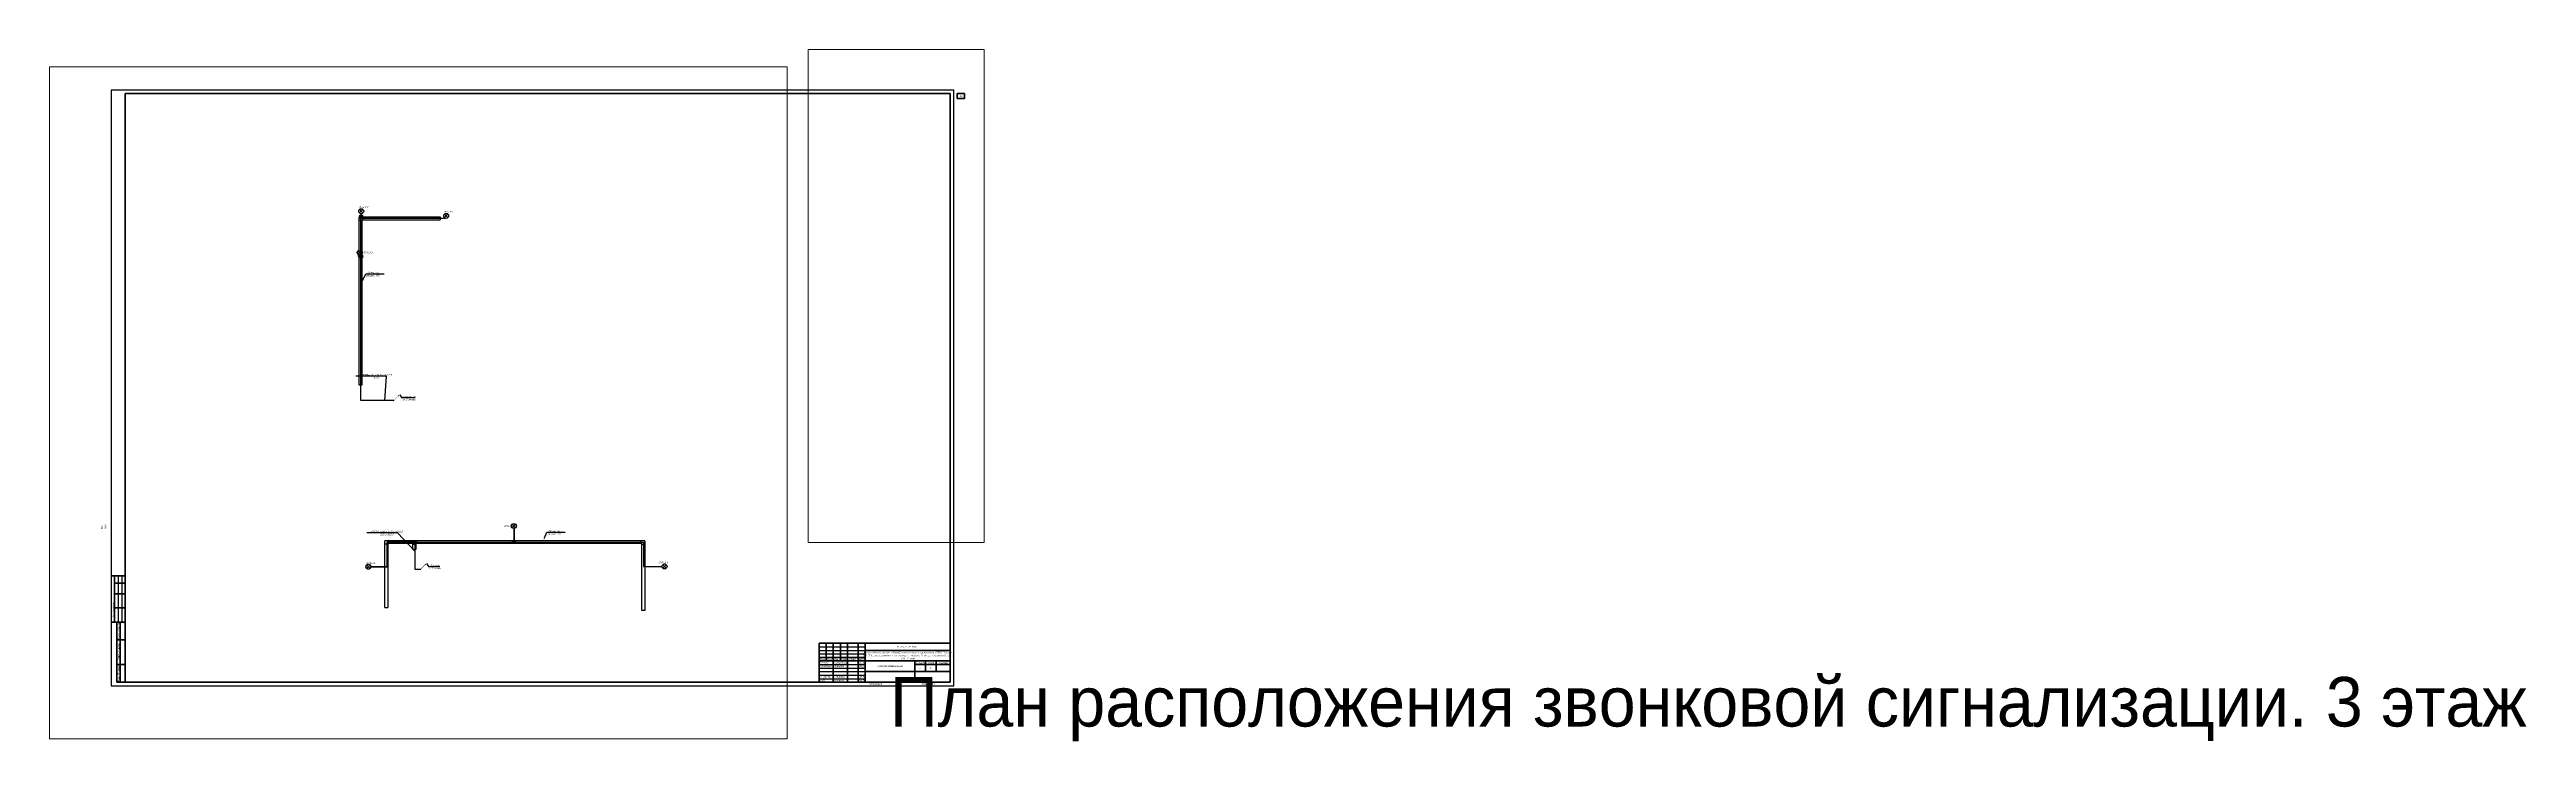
# Paper-space layout '7План расположения оборудования и кабельных трасс на 3 этаже' of a CAD drawing. Extents: x -87 to 3408, y -79 to 898.
# The model-space entities are those that its viewports show. They can reach past a viewport. Long polylines and large blocks are cut down to what shows.
import ezdxf
from ezdxf import colors
from ezdxf.entities.mleader import LeaderData, LeaderLine
from ezdxf.enums import TextEntityAlignment as Align
from ezdxf.math import Vec2, Vec3

# ---------------------------------------------------------------- set-up
doc = ezdxf.new("R2018")
doc.units = 0
doc.header["$LTSCALE"] = 100
doc.set_wipeout_variables(frame=1)
doc.layers.get('Defpoints').update_dxf_attribs({"color": 42})
for name, color, linetype in [('PDF _СКС', 1, 'Continuous'), ('PDF _СС_ЗВ_Кабель', 1, 'Continuous'), ('PDF _СС_ЗВ_Оборудование', 1, 'Continuous'), ('PDF _Текст', 7, 'Continuous'), ('СС. Текст', 7, 'Continuous')]:
    doc.layers.add(name, color=color, linetype=linetype)
doc.layers.add('СС_СКК_Лоток', color=170, linetype='Continuous', lineweight=25)
doc.layers.add('СС_ЭЧС_Кабель', color=180, linetype='Continuous', lineweight=30)
doc.styles.add('ISOCPEUR', font='isocpeui.ttf', dxfattribs={"height": 250})
doc.styles.get("Standard").update_dxf_attribs({"font": 'arial.ttf'})

# ---------------------------------------------------------------- blocks, each defined once
blk = doc.blocks.new('*U95')
at = {"linetype": 'Continuous', "lineweight": 25}
for p, q in [((1189, 841), (0, 841)), ((0, 841), (0, 0)), ((1189, 0), (1189, 841)), ((10, 155), (10, 90)), ((15, 155), (15, 90)), ((999, 55), (1064, 55)), ((999, 50), (1064, 50)), ((999, 45), (1064, 45)), ((0, 0), (1189, 0)), ((999, 30), (1064, 30)), ((999, 25), (1064, 25)), ((999, 20), (1064, 20)), ((999, 15), (1064, 15)), ((999, 10), (1064, 10))]:
    blk.add_line(p, q, dxfattribs=at)
at = {"linetype": 'Continuous', "lineweight": 60}
for p, q in [((1184, 836), (20, 836)), ((20, 836), (20, 5)), ((1184, 5), (1184, 836)), ((20, 155), (0, 155)), ((5, 155), (5, 90)), ((20, 145), (5, 145)), ((20, 130), (5, 130)), ((20, 110), (5, 110)), ((20, 90), (0, 90)), ((8, 90), (8, 5)), ((13, 90), (13, 5)), ((8, 65), (20, 65)), ((999, 60), (1184, 60)), ((999, 5), (999, 60)), ((999, 40), (1064, 40)), ((999, 35), (1184, 35)), ((1009, 60), (1009, 35)), ((1019, 60), (1019, 5)), ((1029, 60), (1029, 35)), ((1039, 60), (1039, 5)), ((1054, 60), (1054, 5)), ((1064, 5), (1064, 60)), ((1064, 50), (1184, 50)), ((1134, 35), (1134, 5)), ((1149, 35), (1149, 20)), ((1164, 35), (1164, 20)), ((1184, 5), (1184, 60)), ((8, 30), (20, 30)), ((8, 5), (20, 5)), ((20, 5), (1184, 5)), ((1064, 20), (1184, 20)), ((1134, 30), (1184, 30))]:
    blk.add_line(p, q, dxfattribs=at)
at = {"linetype": 'Continuous', "lineweight": 40}
blk.add_line((1134, 5), (1134, 35), dxfattribs=at)
at = {"lineweight": 60}
blk.add_lwpolyline([(1194, 829), (1204, 829), (1204, 836), (1194, 836)], close=True, dxfattribs=at)
at = {"linetype": 'Continuous', "rotation": 90, "style": 'ISOCPEUR'}
for s, insert, char_height, width, attachment_point in [('20_Главный_специалист_ВК', (-12.5, 176), 2.5, 19, 4), ('01.26', (-12.5, 215), 2.5, 10, 5), ('21_Главный_специалист_ЭОМ', (-7.5, 176), 2.5, 19, 4), ('01.26', (-7.5, 215), 2.5, 10, 5), ('01.26', (-2.5, 215), 2.5, 10, 5), ('Согласовано', (-17.5, 172.5), 3, 35, 5), ('Гл. спец ВК', (-12.5, 156), 2.5, 19, 4), ('01.26', (-12.5, 150), 2.5, 10, 5), ('Гл. спец ЭОМ', (-7.5, 156), 2.5, 19, 4), ('19_Главный_конструктор', (-7.5, 111), 2.5, 19, 4), ('01.26', (-7.5, 150), 2.5, 10, 5), ('18_Главный_специалист_ОВ', (-2.5, 111), 2.5, 19, 4), ('01.26', (-2.5, 150), 2.5, 10, 5), ('17_ГАП', (-12.5, 111), 2.5, 19, 4), ('Гл. констр. ', (-7.5, 91), 2.5, 19, 4), ('Гл. спец ОВ', (-2.5, 91), 2.5, 19, 4), ('Согласовано', (2.5, 107.5), 2.5, 35, 5), ('ГАП', (-12.5, 91), 2.5, 19, 4), ('Взам. инв. №', (10.5, 77.5), 2.5, 25, 5), ('Подп. и дата', (10.5, 47.5), 2.5, 35, 5), ('Инв. № подл.', (10.5, 17.5), 2.5, 25, 5)]:
    blk.add_mtext(s, dxfattribs=dict(at, insert=insert, char_height=char_height, width=width, attachment_point=attachment_point))
at = {"char_height": 2.5, "attachment_point": 5, "style": 'ISOCPEUR'}
for s, insert, width in [('Изм.', (1004, 37.5), 10), ('Кол.уч', (1014, 37.5), 10), ('Лист', (1024, 37.5), 10), ('№док', (1034, 37.5), 10), ('Подп.', (1046.5, 37.5), 15), ('Дата', (1059, 37.5), 10), ('Стадия', (1141.5, 32.5), 15), ('Лист', (1156.5, 32.5), 15), ('Листов', (1174, 32.5), 20)]:
    blk.add_mtext(s, dxfattribs=dict(at, insert=insert, width=width))
at = {"linetype": 'Continuous', "char_height": 2.5, "style": 'ISOCPEUR'}
for s, insert, width, attachment_point in [('Капитальный ремонт общеобразовательного учреждения (ГБОУ "Школа №429"), расположенного по адресу: г. Москва, 5-ая ул. Соколиной горы д.14. 1 этап', (1124, 42.5), 120, 5), ('16-25//Г-Р-ЭЧФ', (1136, 55), 110, 6), ('Разраб.', (1000, 32.5), 19, 4), ('Проверил', (1000, 27.5), 19, 4), ('Н. контр.', (1000, 12.5), 19, 4), ('ГИП', (1000, 7.5), 19, 4), ('Николенко', (1020, 32.5), 19, 4), ('Маркова', (1020, 27.5), 19, 4), ('Губарева', (1020, 12.5), 19, 4), ('Маркова', (1020, 7.5), 19, 4), ('06.26', (1055.3, 32.5), 10, 4), ('06.26', (1055.3, 27.5), 10, 4), ('06.26', (1055.3, 12.5), 10, 4), ('06.26', (1055.3, 7.4), 10, 4), ('Копировал', (1078.5, 2.5), 25, 5), ('Р', (1141.5, 25), 15, 5), ('Формат', (1149.5, 2.5), 16, 5)]:
    blk.add_mtext(s, dxfattribs=dict(at, insert=insert, width=width, attachment_point=attachment_point))
at = {"linetype": 'Continuous', "insert": (1099, 27.5), "char_height": 2.5, "width": 70, "attachment_point": 5, "line_spacing_factor": 0.8, "style": 'ISOCPEUR'}
blk.add_mtext('Электрочасофикация', dxfattribs=at)
at = {"style": 'ISOCPEUR'}
for tag, p in [('Сквозная_нумерация', (1199, 832.5)), ('Форма3_номер_листа', (1156.5, 25)), ('Форма3_количество_листов', (1174, 25))]:
    blk.add_attdef(tag, text='', height=2.5, dxfattribs=at).set_placement(p, align=Align.MIDDLE_CENTER)
blk.add_attdef('Форма3_дополнительный_шифр', text='', height=2.5, dxfattribs=at).set_placement((1135.7, 55), align=Align.MIDDLE_LEFT)
at = {"lineweight": 30, "flags": 104}
blk.add_attdef('Форма3_наименование_чертежа', text='', height=2.5, dxfattribs=at).set_placement((1099, 12.5), align=Align.MIDDLE_CENTER)
at = {"style": 'ISOCPEUR', "flags": 8}
blk.add_attdef('Формат', (1157.5, 1.5), '', height=2.5, dxfattribs=at)
blk.add_wipeout([(-20, 220), (-0.5, 220), (-0.5, 90), (-20, 90)])
blk = doc.blocks.new('Лоток 3 этаж')
at = {"layer": 'СС_СКК_Лоток'}
for p, q in [((597211, -89345), (597211, -65597)), ((597211, -65597), (608631, -65597)), ((597611, -66107), (597211, -66107)), ((597611, -65997), (597612, -89345)), ((597611, -65997), (608631, -65997)), ((597711, -65997), (597711, -65597)), ((608631, -65597), (608631, -65997)), ((597612, -89345), (597211, -89345)), ((600853, -120752), (600853, -111307)), ((637503, -111307), (600853, -111307)), ((601253, -111802), (600853, -111802)), ((604791, -111707), (601253, -111707)), ((601253, -111707), (601253, -120752)), ((601335, -111707), (601335, -111307)), ((604709, -111707), (604709, -111307)), ((604791, -112550), (604791, -111707)), ((604791, -111816), (605191, -111816)), ((637103, -111707), (605191, -111707)), ((605191, -111707), (605191, -112550)), ((605269, -111707), (605269, -111307)), ((637019, -111707), (637019, -111307)), ((637103, -121156), (637103, -111707)), ((637103, -111802), (637503, -111802)), ((637503, -111307), (637503, -121156)), ((605191, -112550), (604791, -112550)), ((600853, -120752), (601253, -120752)), ((637503, -121156), (637103, -121156))]:
    blk.add_line(p, q, dxfattribs=at)
blk = doc.blocks.new('*U65')
blk.add_hatch(color=256).paths.add_polyline_path([(-0.7, -0.7, 1), (0.7, 0.7, 1)])
at = {"const_width": 0.5}
blk.add_lwpolyline([(0.5, 0.5), (6.4, 6.4)], dxfattribs=at)
blk.add_lwpolyline([(8.5, 8.5, 0, 1.5, 0), (6.4, 6.4, 2, 2, 0)], format="xyseb")
blk = doc.blocks.new('_None')

msp = doc.modelspace()

# ---------------------------------------------------------------- linework, layer by layer
at = {"layer": 'PDF _СКС', "lineweight": 30}
for points in [[(69819481, -33251566.8), (69819974.1, -33252060)], [(69819481, -33252060), (69819974.1, -33251566.8)], [(69831470.2, -33252229.3), (69831963.4, -33252722.5)], [(69831470.2, -33252722.5), (69831963.4, -33252229.3)], [(69819276.4, -33257390.8), (69819769.5, -33257883.9)], [(69819276.4, -33257883.9), (69819769.5, -33257390.8)], [(69841028.9, -33296008.3), (69841522.1, -33296501.5)], [(69841028.9, -33296501.5), (69841522.1, -33296008.3)], [(69820486.2, -33301752.3), (69820979.3, -33302245.5)], [(69820486.2, -33302245.5), (69820979.3, -33301752.3)], [(69862285.6, -33301713.7), (69862778.7, -33302206.8)], [(69862285.6, -33302206.8), (69862778.7, -33301713.7)]]:
    msp.add_lwpolyline(points, dxfattribs=at)
for centre in [(69819728.6, -33251812.4), (69831717.9, -33252474.8), (69819524, -33257636.3), (69841276.5, -33296253.8), (69820733.8, -33301997.8), (69862533.2, -33301959.2)]:
    msp.add_circle(centre, 349.7, dxfattribs=at)
at = {"layer": 'PDF _СС_ЗВ_Кабель', "lineweight": 30}
for points in [[(69819536.1, -33252391), (69819935.7, -33252391), (69819935.7, -33252788.5), (69819536.1, -33252788.5)], [(69819489.8, -33258013.1), (69819889.4, -33258013.1), (69819889.4, -33258410.6), (69819489.8, -33258410.6)], [(69827128.5, -33298326.9), (69827528.1, -33298326.9), (69827528.1, -33298724.4), (69827128.5, -33298724.4)], [(69841096.3, -33298326.9), (69841495.9, -33298326.9), (69841495.9, -33298724.4), (69841096.3, -33298724.4)]]:
    msp.add_lwpolyline(points, close=True, dxfattribs=at)
at = {"layer": 'PDF _СС_ЗВ_Оборудование', "lineweight": 30}
for centre in [(69819728.2, -33251812.3), (69831717.5, -33252474.8), (69819523.6, -33257636.2), (69841276.1, -33296253.7), (69820733.4, -33301997.7), (69862532.8, -33301959.1)]:
    msp.add_circle(centre, 349.3, dxfattribs=at)
at = {"layer": 'СС_ЭЧС_Кабель', "color": 1}
for points in [[(69824344.9, -33278528.6), (69819689.6, -33278528.6), (69819689.6, -33262572.5), (69819689.6, -33262572.5), (69819689.6, -33262572.5), (69819689.6, -33258210.8), (69819511.8, -33258210.8), (69819689.6, -33258210.8), (69819689.6, -33252589.8), (69819735.9, -33252589.8), (69819731.7, -33252161.5), (69819735.9, -33252789.6), (69831566.4, -33252789.6), (69831566.4, -33252789.6)], [(69819511.8, -33258210.8), (69819331.6, -33258210.8), (69819331.6, -33257932.1)], [(69828128.7, -33302389.7), (69827325.8, -33302389.7), (69827328.3, -33302203.8), (69827328.3, -33298524.6), (69823375.7, -33298524.6), (69823375.7, -33301997.5), (69821118, -33301997.5), (69823375.7, -33301997.5), (69823375.7, -33298524.6), (69841296.1, -33298524.6), (69841296.1, -33296602.9), (69841296.1, -33298524.6), (69859581.9, -33298524.6), (69859581.9, -33301964.7), (69862195.6, -33301964.7)]]:
    msp.add_lwpolyline(points, dxfattribs=at)

# ---------------------------------------------------------------- block references
msp.add_blockref('Лоток 3 этаж', (69222227.1, -33187014.8))
at = {"layer": 'СС_ЭЧС_Кабель', "color": 7, "xscale": 100, "yscale": 100, "zscale": 100}
for p in [(69824314.8, -33278546.8), (69828096.6, -33302376.6)]:
    msp.add_blockref('*U65', p, dxfattribs=at)

# ---------------------------------------------------------------- texts
at = {"layer": 'PDF _Текст', "char_height": 249.57, "attachment_point": 7, "style": 'ISOCPEUR'}
for s, insert in [('BIAL3.2', (69819457.2, -33251379.1)), ('BIAL3.1', (69831446.4, -33252041.6)), ('BIAL3.3', (69820044.1, -33257750.9)), ('BIAL3.5', (69839845.1, -33296338.7)), ('BIAL3.4', (69820462.4, -33301564.6)), ('BIAL3.6', (69861765.5, -33301508.2))]:
    msp.add_mtext(s, dxfattribs=dict(at, insert=insert))

# ---------------------------------------------------------------- leaders
at = {"layer": 'СС. Текст', "lineweight": 0}
ml = msp.add_multileader_mtext('Standard', dxfattribs=at)
ml.set_content('{\\C256;КПСВВнг(А)-LSLTx 1х2x1,5}\\PЗС2.1', color=7, style='ISOCPEUR')
ml.set_leader_properties(color=256)
ml.build(insert=Vec2(0, 0))
ml.multileader.update_dxf_attribs({"text_left_attachment_type": 6, "text_right_attachment_type": 6, "dogleg_length": 0.1, "arrow_head_size": 0, "scale": 100})
ctx = ml.context
ctx.base_point, ctx.scale, ctx.char_height, ctx.arrow_head_size, ctx.landing_gap_size, ctx.plane_origin = Vec3(69684628.2, -33277326.1), 100, 250, 0, 0, Vec3(69684631.1, -33277744.6)
ctx.left_attachment, ctx.right_attachment, ctx.text_align_type = 6, 6, 1
notes = []
notes.append((ctx, [(1, (1, 1, 0), (69687631, -33277326.1), (-1, 0), 10, [(0, [(69688575.9, -33276932.6)], 0, [])])]))
ctx.mtext.insert, ctx.mtext.width, ctx.mtext.defined_height, ctx.mtext.alignment, ctx.mtext.flow_direction = Vec3(69686124.6, -33277026.1), 2756.185, 416.7, 2, 5
ml = msp.add_multileader_mtext('Standard', dxfattribs=at)
ml.set_content('{\\C256;КПСВВнг(А)-LSLTx 1х2x1,5}\\PЗС3.1', color=7, style='ISOCPEUR')
ml.set_leader_properties(color=256)
ml.build(insert=Vec2(0, 0))
ml.multileader.update_dxf_attribs({"text_left_attachment_type": 6, "text_right_attachment_type": 6, "dogleg_length": 0.1, "arrow_head_size": 0, "scale": 100})
ctx = ml.context
ctx.base_point, ctx.scale, ctx.char_height, ctx.arrow_head_size, ctx.landing_gap_size, ctx.plane_origin = Vec3(69820304.5, -33275095.1), 100, 250, 0, 0, Vec3(69819650.5, -33275727.1)
ctx.left_attachment, ctx.right_attachment, ctx.text_align_type = 6, 6, 1
notes.append((ctx, [(1, (1, 1, 0), (69823307.3, -33275095.1), (-1, 0), 10, [(0, [(69823044.4, -33278528.6)], 0, [])])]))
ctx.mtext.insert, ctx.mtext.width, ctx.mtext.defined_height, ctx.mtext.alignment, ctx.mtext.flow_direction = Vec3(69821800.9, -33274795.1), 2756.185, 416.7, 2, 5
ml = msp.add_multileader_mtext('Standard', dxfattribs=at)
ml.set_content('{\\C256;КПСВВнг(А)-LSLTx 1х2x1,5}\\PЗС3.2-ЗС3.3', color=7, style='ISOCPEUR')
ml.set_leader_properties(color=256)
ml.build(insert=Vec2(0, 0))
ml.multileader.update_dxf_attribs({"text_left_attachment_type": 6, "text_right_attachment_type": 6, "dogleg_length": 0.1, "arrow_head_size": 0, "scale": 100})
ctx = ml.context
ctx.base_point, ctx.scale, ctx.char_height, ctx.arrow_head_size, ctx.landing_gap_size, ctx.plane_origin = Vec3(69821839.7, -33297229.3), 100, 250, 0, 0, Vec3(69824266.9, -33300975.8)
ctx.left_attachment, ctx.right_attachment, ctx.text_align_type = 6, 6, 1
notes.append((ctx, [(1, (1, 1, 0), (69824842.5, -33297229.3), (-1, 0), 10, [(0, [(69827328.3, -33299851.7)], 0, [])])]))
ctx.mtext.insert, ctx.mtext.width, ctx.mtext.defined_height, ctx.mtext.alignment, ctx.mtext.flow_direction = Vec3(69823336.1, -33296929.3), 2756.185, 416.7, 2, 5
ml = msp.add_multileader_mtext('Standard', dxfattribs=at)
ml.set_content('{\\C256;Таймер \\PВиктория }', color=7, style='ISOCPEUR')
ml.set_leader_properties(color=256)
ml.build(insert=Vec2(0, 0))
ml.multileader.update_dxf_attribs({"text_left_attachment_type": 6, "text_right_attachment_type": 6, "dogleg_length": 0.1, "arrow_head_size": 0, "scale": 100})
ctx = ml.context
ctx.base_point, ctx.scale, ctx.char_height, ctx.arrow_head_size, ctx.landing_gap_size, ctx.plane_origin = Vec3(69561532.6, -33301238.9, 196.8), 100, 250, 0, 0, Vec3(69556507.4, -33304375.6, 196.8)
ctx.left_attachment, ctx.right_attachment, ctx.text_align_type = 6, 6, 1
notes.append((ctx, [(0, (1, 1, 0), (69561522.6, -33301238.9, 196.8), (1, 0), 10, [(0, [(69561376.2, -33302297.9, 196.8)], 0, [])])]))
ctx.mtext.insert, ctx.mtext.width, ctx.mtext.defined_height, ctx.mtext.alignment, ctx.mtext.flow_direction = Vec3(69562290.6, -33300913.9, 196.8), 5324.32, 917.3, 2, 5
ml = msp.add_multileader_mtext('Standard', dxfattribs=at)
ml.set_content('{\\C256;КПСВВнг(А)-LSLTx 1х2x1,5}\\PЗС1.1-ЗС1.8;\\PЗС2.1-ЭС2.6;\\PЗС3.1-ЗС3.3;\\PЗС4.1-ЗС4.3', color=7, style='ISOCPEUR')
ml.set_leader_properties(color=256)
ml.build(insert=Vec2(0, 0))
ml.multileader.update_dxf_attribs({"text_left_attachment_type": 6, "text_right_attachment_type": 6, "dogleg_length": 0.1, "arrow_head_size": 0, "scale": 100})
ctx = ml.context
ctx.base_point, ctx.scale, ctx.char_height, ctx.arrow_head_size, ctx.landing_gap_size, ctx.plane_origin = Vec3(69563647.9, -33300356.6), 100, 250, 0, 0, Vec3(69562592.5, -33300775.1)
ctx.left_attachment, ctx.right_attachment, ctx.text_align_type = 6, 6, 1
notes.append((ctx, [(0, (1, 1, 0), (69563637.9, -33300356.6), (1, 0), 10, [(0, [(69561279.7, -33299921.3)], 0, [])])]))
ctx.mtext.insert, ctx.mtext.width, ctx.mtext.defined_height, ctx.mtext.alignment, ctx.mtext.flow_direction = Vec3(69565144.3, -33300056.6), 4249.347, 416.7, 2, 5
ml = msp.add_multileader_mtext('Standard', dxfattribs=at)
ml.set_content('{\\C256;КПСВВнг(А)-LSLTx 1х2x1,5}\\PЗС2.4-ЗС2.6', color=7, style='ISOCPEUR')
ml.set_leader_properties(color=256)
ml.build(insert=Vec2(0, 0))
ml.multileader.update_dxf_attribs({"text_left_attachment_type": 6, "text_right_attachment_type": 6, "dogleg_length": 0.1, "arrow_head_size": 0, "scale": 100})
ctx = ml.context
ctx.base_point, ctx.scale, ctx.char_height, ctx.arrow_head_size, ctx.landing_gap_size, ctx.plane_origin = Vec3(69689495.8, -33303549.4), 100, 250, 0, 0, Vec3(69689498.7, -33301958.4)
ctx.left_attachment, ctx.right_attachment, ctx.text_align_type = 6, 6, 1
notes.append((ctx, [(1, (1, 1, 0), (69692498.6, -33303549.4), (-1, 0), 10, [(0, [(69693295.6, -33301043)], 0, [])])]))
ctx.mtext.insert, ctx.mtext.width, ctx.mtext.defined_height, ctx.mtext.alignment, ctx.mtext.flow_direction = Vec3(69690992.2, -33303249.4), 2756.185, 416.7, 2, 5
ml = msp.add_multileader_mtext('Standard', dxfattribs=at)
ml.set_content('{\\C256;КПСВВнг(А)-LSLTx 1х2x1,5}\\PЗС4.1-ЗС4.3', color=7, style='ISOCPEUR')
ml.set_leader_properties(color=256)
ml.build(insert=Vec2(0, 0))
ml.multileader.update_dxf_attribs({"text_left_attachment_type": 6, "text_right_attachment_type": 6, "dogleg_length": 0.1, "arrow_head_size": 0, "scale": 100})
ctx = ml.context
ctx.base_point, ctx.scale, ctx.char_height, ctx.arrow_head_size, ctx.landing_gap_size, ctx.plane_origin = Vec3(69961082.2, -33300237.4), 100, 250, 0, 0, Vec3(69961085.1, -33300655.9)
ctx.left_attachment, ctx.right_attachment, ctx.text_align_type = 6, 6, 1
notes.append((ctx, [(1, (1, 1, 0), (69964085, -33300237.4), (-1, 0), 10, [(0, [(69964258.8, -33301114)], 0, [])])]))
ctx.mtext.insert, ctx.mtext.width, ctx.mtext.defined_height, ctx.mtext.alignment, ctx.mtext.flow_direction = Vec3(69962578.6, -33299937.4), 2756.185, 416.7, 2, 5
at = {"layer": 'СС_СКК_Лоток', "color": 7}
ml = msp.add_multileader_mtext('Standard', dxfattribs=at)
ml.set_content('Лоток см. раздел СКС', color=7, style='ISOCPEUR')
ml.set_leader_properties()
ml.build(insert=Vec2(0, 0))
ml.multileader.update_dxf_attribs({"text_left_attachment_type": 6, "text_right_attachment_type": 6, "dogleg_length": 100, "arrow_head_size": 400})
ctx = ml.context
ctx.base_point, ctx.char_height, ctx.arrow_head_size, ctx.landing_gap_size, ctx.plane_origin = Vec3(69820468.8, -33260666.5), 250, 400, 0, Vec3(69826406.6, -33261857.1)
ctx.left_attachment, ctx.right_attachment, ctx.text_align_type = 6, 6, 1
notes.append((ctx, [(1, (1, 1, 0), (69820368.8, -33260666.5), (1, 0), 100, [(0, [(69819867.8, -33261830.6)], 0, [])])]))
ctx.mtext.insert, ctx.mtext.width, ctx.mtext.alignment, ctx.mtext.flow_direction = Vec3(69821395.2, -33260341.5), 2467.274, 2, 5
ml = msp.add_multileader_mtext('Standard', dxfattribs=at)
ml.set_content('Лоток см. раздел СКС', color=7, style='ISOCPEUR')
ml.set_leader_properties()
ml.build(insert=Vec2(0, 0))
ml.multileader.update_dxf_attribs({"text_left_attachment_type": 6, "text_right_attachment_type": 6, "dogleg_length": 100, "arrow_head_size": 400})
ctx = ml.context
ctx.base_point, ctx.char_height, ctx.arrow_head_size, ctx.landing_gap_size, ctx.plane_origin = Vec3(69846031.1, -33297139.9), 250, 400, 0, Vec3(69851968.9, -33298330.6)
ctx.left_attachment, ctx.right_attachment, ctx.text_align_type = 6, 6, 1
notes.append((ctx, [(1, (1, 1, 0), (69845931.1, -33297139.9), (1, 0), 100, [(0, [(69845430.1, -33298304.1)], 0, [])])]))
ctx.mtext.insert, ctx.mtext.width, ctx.mtext.alignment, ctx.mtext.flow_direction = Vec3(69846957.5, -33296814.9), 2467.274, 2, 5
at = {"layer": 'СС_ЭЧС_Кабель', "color": 7, "lineweight": 0}
ml = msp.add_multileader_mtext('Standard', dxfattribs=at)
ml.set_content('Подъём на\\Pсо 2 этажа', color=7, style='ISOCPEUR')
ml.set_leader_properties()
ml.set_arrow_properties(name='NONE')
ml.build(insert=Vec2(0, 0))
ml.multileader.update_dxf_attribs({"text_left_attachment_type": 6, "text_right_attachment_type": 6, "dogleg_length": 100, "arrow_head_size": 400})
ctx = ml.context
ctx.base_point, ctx.char_height, ctx.arrow_head_size, ctx.landing_gap_size, ctx.plane_origin = Vec3(69825531.8, -33278134.3), 250, 400, 0, Vec3(69833179.5, -33279691)
ctx.left_attachment, ctx.right_attachment, ctx.text_align_type = 6, 6, 1
notes.append((ctx, [(1, (1, 1, 0), (69825431.8, -33278134.3), (1, 0), 100, [(0, [(69825164.8, -33277696.8)], 0, [])])]))
ctx.mtext.insert, ctx.mtext.width, ctx.mtext.alignment, ctx.mtext.flow_direction = Vec3(69826454.3, -33277834.3), 1991.197, 2, 5
ml = msp.add_multileader_mtext('Standard', dxfattribs=at)
ml.set_content('Подъём \\Pс 1 этажа', color=7, style='ISOCPEUR')
ml.set_leader_properties()
ml.set_arrow_properties(name='NONE')
ml.build(insert=Vec2(0, 0))
ml.multileader.update_dxf_attribs({"text_left_attachment_type": 6, "text_right_attachment_type": 6, "dogleg_length": 100, "arrow_head_size": 400})
ctx = ml.context
ctx.base_point, ctx.char_height, ctx.arrow_head_size, ctx.landing_gap_size, ctx.plane_origin = Vec3(69829313.6, -33301964.2), 250, 400, 0, Vec3(69836961.2, -33303520.9)
ctx.left_attachment, ctx.right_attachment, ctx.text_align_type = 6, 6, 1
notes.append((ctx, [(1, (1, 1, 0), (69829213.6, -33301964.2), (1, 0), 100, [(0, [(69828946.6, -33301526.6)], 0, [])])]))
ctx.mtext.insert, ctx.mtext.width, ctx.mtext.alignment, ctx.mtext.flow_direction = Vec3(69830119.5, -33301664.2), 1991.197, 2, 5
for ctx, leaders in notes:
    for number, flags, end, landing, length, lines in leaders:
        leader = LeaderData()
        leader.index, (leader.has_last_leader_line, leader.has_dogleg_vector, leader.attachment_direction) = number, flags
        leader.last_leader_point, leader.dogleg_vector, leader.dogleg_length = Vec3(end), Vec3(landing), length
        for number, points, colour, breaks in lines:
            line = LeaderLine()
            line.index, line.vertices, line.color, line.breaks = number, Vec3.list(points), colors.encode_raw_color(colour), breaks
            leader.lines.append(line)
        ctx.leaders.append(leader)

psp = doc.layouts.new('7План расположения оборудования и кабельных трасс на 3 этаже')

# ---------------------------------------------------------------- viewports
at = {"layer": 'Defpoints', "color": 2}
psp.add_viewport(center=(433.9, 399.6), size=(1041, 948.607), view_center_point=(69827800.8, -33278845.8), view_height=94860.782, dxfattribs=at)

# ---------------------------------------------------------------- next in the draw order: block references
ref = psp.add_blockref('*U95', (0.3, 0))
ref.add_attrib('Формат', 'А0', (1157.8, 1.5), dxfattribs={"height": 2.5, "style": 'ISOCPEUR'})
ref.add_attrib('Форма3_номер_листа', '8', dxfattribs={"height": 2.5, "style": 'ISOCPEUR'}).set_placement((1156.8, 25), align=Align.MIDDLE_CENTER)
lines = psp.add_mtext('План расположения звонковой сигнализации. 3 этаж', dxfattribs={"insert": (1099.3, 12.5), "char_height": 70, "attachment_point": 1})
ref.add_attrib('Форма3_наименование_чертежа', '', (1099.3, 12.5), dxfattribs={"flags": 104}).embed_mtext(lines)
ref.add_attrib('Сквозная_нумерация', '26', dxfattribs={"height": 2.5, "style": 'ISOCPEUR'}).set_placement((1199.3, 832.5), align=Align.MIDDLE_CENTER)

# ---------------------------------------------------------------- next in the draw order: viewports
psp.add_viewport(center=(1108, 550.3), size=(248.4, 695.74), view_center_point=(69895562.1, -33265735.8), view_height=69574.51, status=3, dxfattribs=at)

doc.saveas('drawing.dxf')
